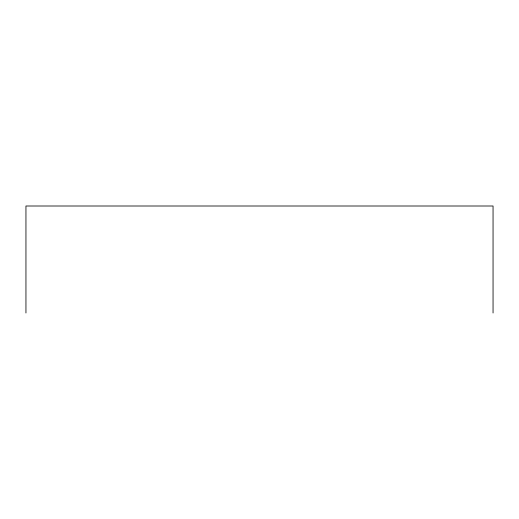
<?xml version="1.0" encoding="UTF-8"?>
<svg xmlns="http://www.w3.org/2000/svg" width="519" height="519" viewBox="0 0 519 519"><rect width="100%" height="100%" fill="white"/><g stroke="black" fill="none" stroke-linecap="round" stroke-linejoin="round"><path stroke-width="0.78" d="M493.05 312.996L493.05 206.004L25.95 206.004L25.95 312.996"/></g></svg>
